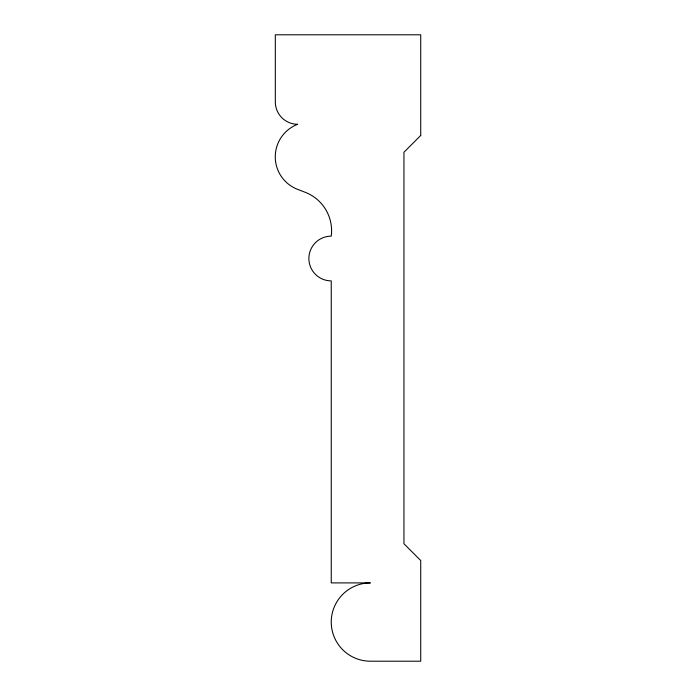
<?xml version="1.0" encoding="UTF-8"?>
<svg xmlns="http://www.w3.org/2000/svg" width="696" height="696" viewBox="0 0 696 696"><rect width="100%" height="100%" fill="white"/><g stroke="black" fill="none" stroke-linecap="round" stroke-linejoin="round"><path stroke-width="1.04" d="M420.732 135.468L403.95 152.25L403.95 543.75L420.732 560.532L420.732 661.2L370.394 661.2A39.15 39.15 0 0 1 331.244 622.05A39.15 39.15 0 0 1 370.394 582.9L331.244 582.9L331.244 280.888A22.368 22.368 0 0 1 308.876 258.512A22.368 22.368 0 0 1 331.244 236.144A41.229 41.229 0 0 0 305.274 192.322L297.514 189.321A34.835 34.835 0 0 1 297.688 124.288A22.368 22.368 0 0 1 275.311 101.912L275.311 34.8L420.732 34.8L420.732 135.468"/></g></svg>
